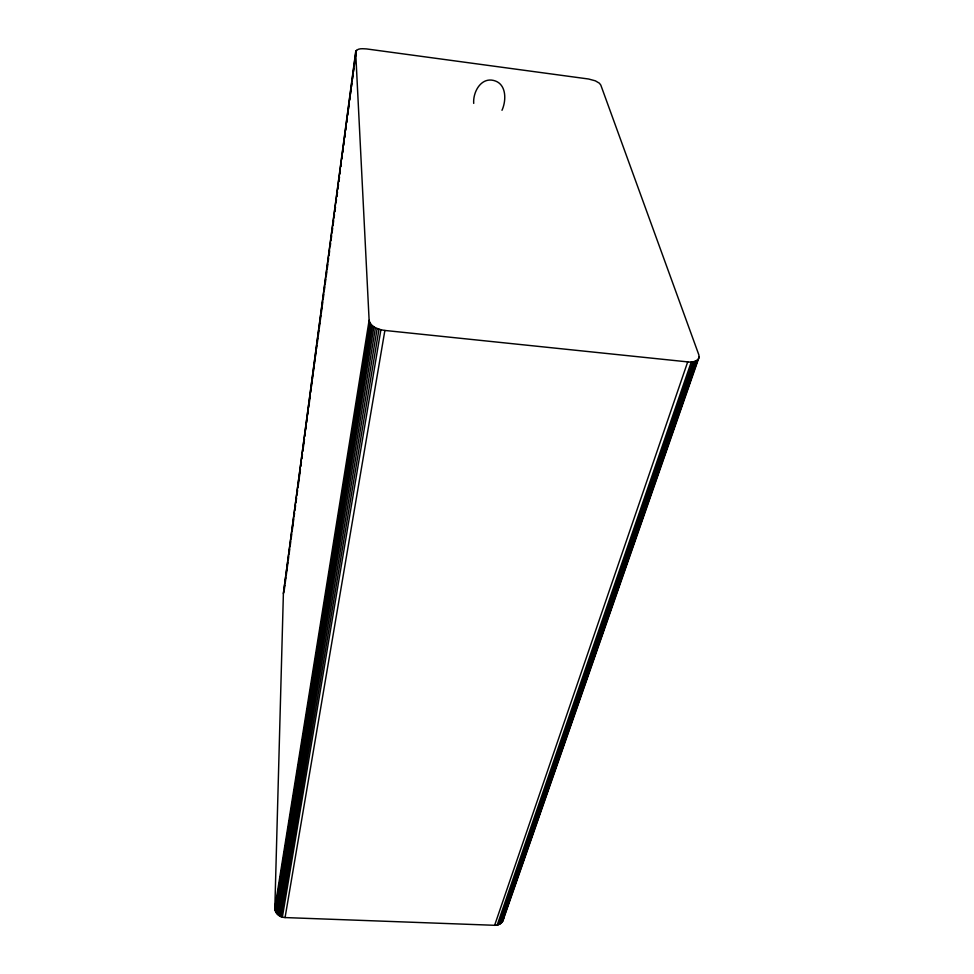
<?xml version="1.0" encoding="UTF-8"?>
<svg xmlns="http://www.w3.org/2000/svg" width="974" height="974" viewBox="0 0 974 974"><rect width="100%" height="100%" fill="white"/><g stroke="black" fill="none" stroke-linecap="round" stroke-linejoin="round"><path stroke-width="1.46" d="M503.57 916.704C504.325 921.721 499.394 925.75 494.634 925.3L285.065 917.569C279.952 917.484 274.717 913.442 274.838 908.024L283.385 593.629L355.668 51.987C357.032 47.75 363.132 48.81 366.565 48.931L588.576 79.004L595.345 80.83L599.351 83.18L600.8 85.067L698.845 354.853C700.744 361.123 692.1 362.718 687.705 361.89L384.876 330.454C378.789 329.577 370.583 327.215 369.122 320.3L355.668 51.987M283.385 593.629L355.997 50.855M284.286 589.927L284.895 585.411M285.297 582.391L285.906 577.874M286.307 574.855L287.914 562.802M288.316 559.782L288.718 556.775M289.132 553.756L289.728 549.239M290.13 546.219L290.739 541.702M291.141 538.683L291.75 534.166M292.151 531.147L293.758 519.093M294.16 516.074L294.562 513.067M294.976 510.047L295.572 505.53M295.974 502.511L296.583 497.994M296.985 494.975L297.594 490.458M297.995 487.438L300.406 469.358M300.82 466.339L301.416 461.822M301.818 458.803L302.427 454.286M302.829 451.266L304.448 439.213M304.85 436.194L305.252 433.174M305.653 430.167L306.25 425.638M306.664 422.631L307.26 418.102M307.662 415.094L308.271 410.578M308.673 407.558L310.292 395.505M310.694 392.485L311.096 389.466M311.497 386.459L312.106 381.93M312.508 378.923L313.104 374.393M313.506 371.386L314.115 366.857M314.517 363.85L315.126 359.321M315.527 356.314L316.136 351.797M316.538 348.777L316.94 345.758M317.341 342.751L317.95 338.222M318.352 335.214L318.948 330.685M319.35 327.678L319.959 323.149M320.361 320.142L320.97 315.613M321.371 312.605L321.98 308.076M322.382 305.069L322.784 302.05M323.185 299.042L323.794 294.513M324.391 289.996L324.792 286.977M325.194 283.97L325.803 279.441M326.205 276.433L326.814 271.904M327.215 268.897L327.824 264.368M328.226 261.361L328.628 258.341M329.029 255.334L329.638 250.805M330.235 246.288L330.636 243.269M331.038 240.261L331.647 235.732M332.049 232.725L332.658 228.196M333.059 225.189L333.668 220.66M334.07 217.652L334.472 214.633M334.873 211.626L335.482 207.097M336.079 202.58L336.48 199.56M336.882 196.553L337.491 192.024M337.893 189.017L338.502 184.488M338.903 181.481L339.512 176.951M339.914 173.944L340.316 170.925M340.912 166.408L341.326 163.388M341.923 158.872L342.324 155.852M342.726 152.845L343.335 148.316M343.737 145.309L344.346 140.78M344.747 137.772L345.356 133.243M345.758 130.236L346.16 127.217M346.756 122.7L347.17 119.68M347.767 115.163L348.168 112.144M348.57 109.137L349.179 104.608M349.788 100.091L350.19 97.071M350.591 94.064L351.2 89.535M351.602 86.528L352.004 83.508M352.612 78.991L353.014 75.972M353.611 71.455L354.012 68.436M354.414 65.428L355.023 60.899M355.632 56.382L356.435 50.356M274.838 908.024L369.122 320.3M275.131 910.398L369.755 322.552M275.545 911.542L370.449 323.672M276.117 912.638L371.386 324.768M276.847 913.661L372.543 325.815M277.736 914.598L373.906 326.801M278.734 915.426L375.453 327.702M279.867 916.144L377.157 328.494M281.084 916.717L378.983 329.188M282.363 917.155L380.895 329.748M285.065 917.569L384.876 330.454M473.717 103.402C472.828 92.36 480.754 77.275 493.648 80.465C506.724 83.594 506.468 100.444 501.987 110.293M494.634 925.3L687.705 361.89M497.178 925.093L691.284 361.987M498.371 924.752L692.928 361.804M499.479 924.277L694.413 361.488M500.49 923.669L695.74 361.025M501.379 922.926L696.873 360.429M502.146 922.074L697.798 359.723M502.754 921.124L699.162 356.995M283.714 592.131L284.091 591.437"/></g></svg>
